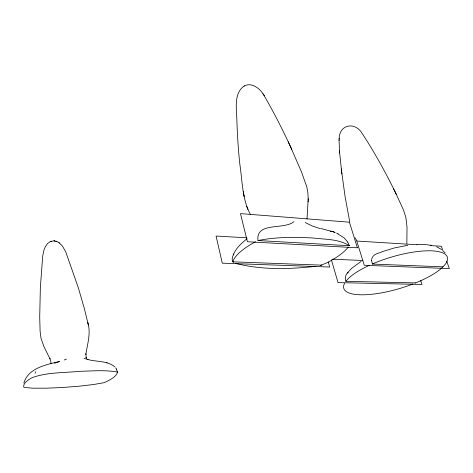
<?xml version="1.0" encoding="UTF-8"?>
<svg xmlns="http://www.w3.org/2000/svg" width="473" height="473" viewBox="0 0 473 473"><rect width="100%" height="100%" fill="white"/><g stroke="black" fill="none" stroke-linecap="round" stroke-linejoin="round"><path stroke-width="0.71" d="M307.012 218.969L308.201 198.619L307.84 192.535L306.853 187.066L301.573 172.125L290.446 146.541M308.171 201.853L308.183 200.593M308.189 199.902L308.201 198.619M339.076 139.819L339.513 151.526M371.607 260.706C371.24 255.438 376.875 253.12 381.191 252.416M50.936 363.713L50.812 361.455L49.825 358.41L50.026 358.912L43.948 346.662L41.033 338.343L40.11 331.484L39.72 316.963L40.353 287.478L42.706 256.1L43.871 250.43L45.319 246.687L47.525 243.53L50.304 241.567L53.999 240.846L58.356 242.146L62.282 245.842L65.706 251.772L78.299 287.702L84.147 307.799L88.167 324.117M339.147 138.991C339.046 124.405 355.087 121.378 362.129 133.398C374.108 151.685 384.756 170.901 394.447 190.513M339.023 140.41L339.194 138.429M35.144 373.185L35.605 371.743M23.857 383.077C28.203 368.083 46.141 364.636 59.462 361.549L54.708 363.045L55.453 362.791M233.213 254.858C236.027 248.207 241.413 243.075 247.077 238.788M233.904 253.966C232.456 256.064 231.013 260.682 233.538 262.385M348.187 247.19L347.424 248.165A61.987 22.544 -15 0 1 326.376 263.035L320.381 265.483M347.33 272.951L351.888 268.102L361.141 261.409M345.81 281.382L347.566 279.324A54.099 16.236 -16.7 0 1 367.716 266.092L369.644 265.223M293.958 221.677C283.818 230.203 255.716 221.453 257.98 240.544L349.328 245.724L347.72 242.081M348.264 272.407C345.284 274.263 344.864 278.213 345.887 281.299L415.655 282.913M263.426 94.476C259.6 88.049 250.95 81.604 243.554 86.399C233.904 93.985 236.488 108.193 236.825 118.936C237.34 134.249 238.191 149.557 239.917 164.787C242.442 181.384 242.111 199.139 250.306 214.239M255.586 241.798L253.191 243.045A61.987 22.544 -15 0 0 233.786 259.375L232.61 261.823L321.882 265.164M244.103 86.08L244.488 85.891M371.607 260.706L372.405 263.964A54.099 16.236 -16.7 0 1 431.607 250.832A54.099 16.236 -16.7 0 1 443.024 266.819L440.759 268.883A54.099 16.236 -16.7 0 1 419.853 281.133L415.471 282.99M66.533 359.066L64.18 360.012M381.486 251.884L394.376 247.947L407.85 245.274M50.658 241.425L51.114 241.271M51.031 241.301L51.403 241.177M257.98 240.544C275.871 236.908 294.301 237.056 312.458 237.943C324.715 239.509 338.644 238.764 349.328 245.724M315.858 266.311C289.346 269.314 261.8 270.101 235.791 263.414M416.938 244.417L424.157 244.417L431.459 245.333M372.21 264.052L442.899 266.837M332.655 259.198L362.927 260.511M246.906 237.836L216.066 236.033L222.286 263.171L329.728 267.038L328.292 262.083M417.068 244.76L356.754 241.047L364.275 265.276L449.35 268.581L446.683 261.137M430.312 245.576L441.344 246.25L443.284 251.666M54.306 240.869L54.779 240.905M53.999 240.846L54.383 240.875M320.795 228.494L333.24 231.776M87.724 359.445C96.711 362.093 107.489 360.444 114.945 366.977M86.559 359.113L84.046 358.374M107.211 362.88L106.756 362.767M330.189 231.386L330.668 231.516M320.067 228.636L311.973 225.869L305.209 222.529M55.855 241.094L56.163 241.195M56.541 241.319L56.914 241.437M333.654 231.93L335.138 232.468L331.815 231.262M436.691 246.805L441.676 249.584M336.581 233.094L338.165 233.822M338.041 234.076L344.202 237.884L347.714 242.081M87.286 359.362L87.984 359.782L87.127 359.238M59.137 242.684L59.462 242.909M443.987 251.63L445.117 252.984M263.869 95.126C273.098 111.185 281.672 127.686 289.5 144.502M262.964 93.814L264.342 95.812M356.861 240.816L355.052 237.765M115.719 367.917L116.447 369.123M86.725 358.812L86.051 357.227L86.175 357.706L85.92 353.792L85.873 354.312C87.369 344.108 90.952 333.69 88.008 323.361M394.015 189.632L395.121 191.878M393.335 188.254L393.767 189.135M395.99 193.676L403.351 209.663L405.822 217.101L407.022 227.01L406.863 243.642M394.689 190.991L395.783 193.232M395.345 192.34L396.433 194.569M288.968 143.343L290.245 146.11M288.223 141.752L288.755 142.899M291.179 148.144L291.723 149.326M289.707 144.945L290.984 147.718M116.453 369.129L117.369 371.973M246.634 206.299L247.143 207.535M247.414 208.226L247.911 209.444M420.592 280.377L421.969 284.444L338.053 282.618L331.384 259.825M87.812 322.456L87.972 323.213M88.191 324.224L88.35 324.981M349.766 221.961L345.107 196.721L341.648 171.699M243.991 195.373L243.37 191.642M244.009 195.532L244.216 196.727M339.443 150.852L341.737 172.521M339.608 152.324L339.685 153.01M341.346 168.956L341.583 171.131M341.808 173.1L341.902 173.94M412.899 284.007A54.099 16.236 -16.7 0 1 361.508 294.803A54.099 16.236 -16.7 0 1 344.557 283.345M117.387 372.032L117.115 373.244A47.46 12.517 -9.4 0 1 106.963 381.386L104.095 382.681L93.565 384.525L78.991 386.216L62.341 387.511L45.987 388.203L32.436 388.167L23.928 387.387L23.674 386.199A47.46 12.517 -9.4 0 1 32.146 377.661C47.436 372.08 64.517 372.901 80.599 371.275C92.832 370.992 105.272 369.868 117.387 372.032M357.369 247.799L247.409 241.738L240.467 213.607L349.441 222.198L357.369 247.799"/></g></svg>
